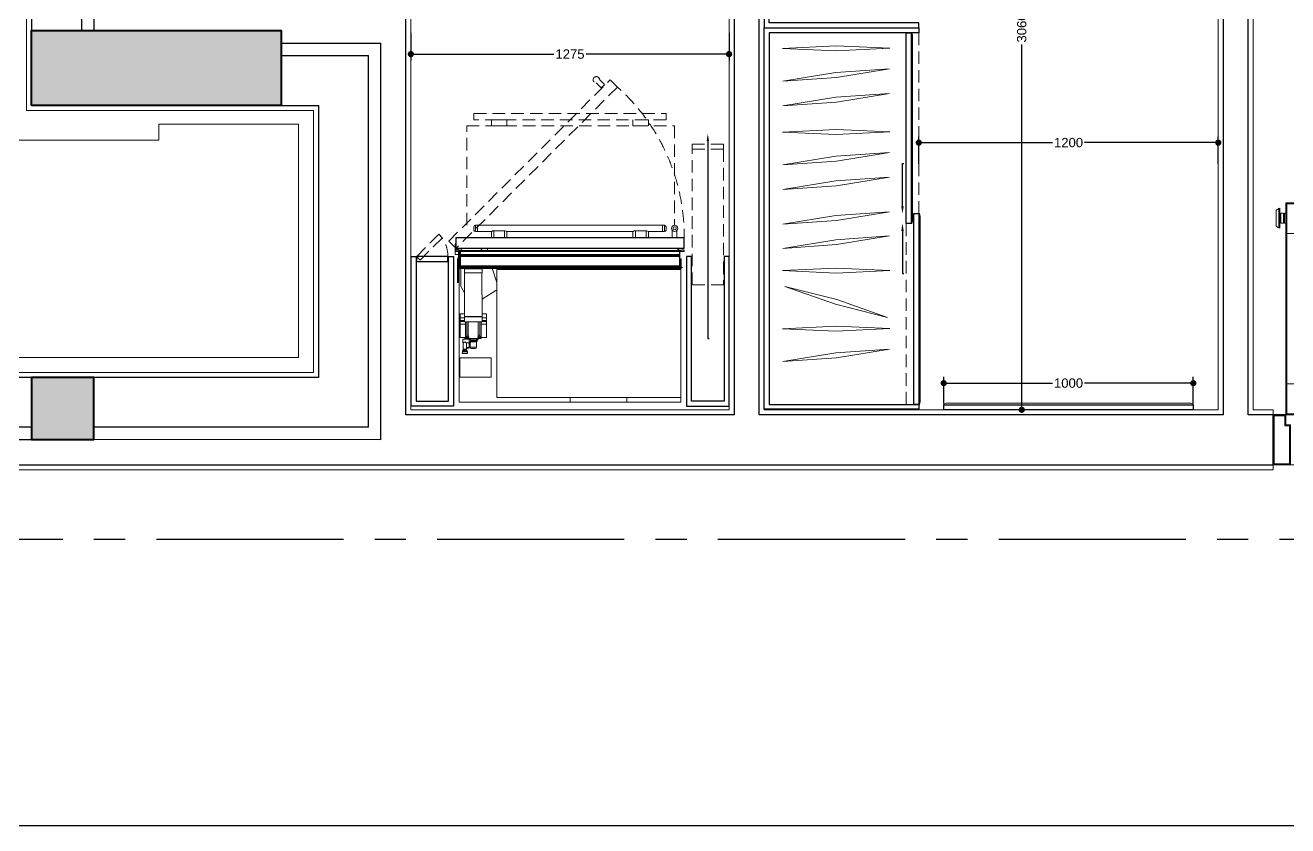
# Model space of a CAD drawing. Header units: inches. Extents: x -20583 to 399182, y -24453 to 525552.
# Drawn here: x 49514 to 54573, y 3 to 3211 of the extents above; entities that cross this region are included whole.
import ezdxf
from ezdxf import colors
from ezdxf.entities.mleader import LeaderData, LeaderLine
from ezdxf.math import Vec2, Vec3

# ---------------------------------------------------------------- set-up
doc = ezdxf.new("R2010")
doc.units = ezdxf.units.IN
doc.header["$LTSCALE"] = 1000
doc.header["$MEASUREMENT"] = 0
doc.header["$PDMODE"] = 35
for name, pattern in [('CENTER', [2, 1.25, -0.25, 0.25, -0.25]), ('HIDDEN', [0.375, 0.25, -0.125]), ('HIDDEN2', [0.1875, 0.125, -0.0625]), ('XREF-V2-GF_COLS$0$XREF-V-COLS-GF$0$CENTER2', [1.125, 0.75, -0.125, 0.125, -0.125])]:
    doc.linetypes.add(name, pattern=pattern)
for name, color, linetype in [('8', 8, 'Continuous'), ('A-WALL', 7, 'Continuous'), ('WOOD 01', 34, 'Continuous')]:
    doc.layers.add(name, color=color, linetype=linetype)
for name, color, linetype, lineweight in [('A-DOOR', 134, 'Continuous', 18), ('A-WALL-TILE', 8, 'Continuous', 9), ('Built-in', 253, 'HIDDEN', 0), ('CQ Furniture', 190, 'Continuous', 0), ('Glass-Mirror', 4, 'Continuous', 0), ('WOOD-HID', 8, 'HIDDEN', 18), ('XREF-V2-GF_COLS$0$A-COLS', 5, 'Continuous', 40), ('XREF-V2-GF_COLS$0$A-COLS-PATT', 252, 'Continuous', 20)]:
    doc.layers.add(name, color=color, linetype=linetype, lineweight=lineweight)
doc.styles.get("Standard").update_dxf_attribs({"font": 'arial.ttf'})
doc.dimstyles.new('chester 25', dxfattribs={"dimscale": 0.25, "dimtxt": 150, "dimasz": 100, "dimexe": 100, "dimexo": 20, "dimgap": 40, "dimtad": 0, "dimdec": 0, "dimzin": 0, "dimdsep": 46, "dimtxsty": 'Standard', "dimblk": 'DOT', "dimcen": 100, "dimclrd": 1, "dimclre": 1, "dimclrt": 3, "dimadec": 0, "dimazin": 0, "dimtfac": 1, "dimtdec": 0, "dimtofl": 0, "dimtmove": 0, "dimatfit": 3, "dimfxl": 1, "dimtolj": 1, "dimtzin": 0, "dimlwd": -1, "dimarcsym": 0})

# ---------------------------------------------------------------- blocks, each defined once
blk = doc.blocks.new('*U117')
for p, q in [((-873, 1027.5), (-873, 947.5)), ((-800, 1050), (-850, 1050)), ((-850, 1050), (-800, 1050)), ((-850, 200), (-850, 1050)), ((-804, 1046), (-846, 1046)), ((-846, 204), (-846, 1046)), ((-804, 1046), (-804, 204)), ((-800, 1050), (-800, 200)), ((-777, 1027.5), (-777, 947.5)), ((777, 1027.5), (777, 947.5)), ((800, 1050), (800, 200)), ((850, 1050), (800, 1050)), ((800, 1050), (850, 1050)), ((804, 1046), (804, 204)), ((804, 1046), (846, 1046)), ((846, 204), (846, 1046)), ((850, 200), (850, 1050)), ((873, 1027.5), (873, 947.5)), ((-869, 1007.5), (-859, 1007.5)), ((-869, 1007.5), (-869, 967.5)), ((-869, 967.5), (-859, 967.5)), ((-859, 1007.5), (-859, 967.5)), ((-855, 1007.5), (-850, 1007.5)), ((-855, 1007.5), (-855, 967.5)), ((-855, 967.5), (-850, 967.5)), ((-795, 1007.5), (-800, 1007.5)), ((-795, 967.5), (-800, 967.5)), ((-795, 1007.5), (-795, 967.5)), ((-781, 1007.5), (-791, 1007.5)), ((-791, 1007.5), (-791, 967.5)), ((-781, 967.5), (-791, 967.5)), ((-781, 1007.5), (-781, 967.5)), ((781, 1007.5), (781, 967.5)), ((781, 1007.5), (791, 1007.5)), ((781, 967.5), (791, 967.5)), ((791, 1007.5), (791, 967.5)), ((795, 1007.5), (795, 967.5)), ((795, 1007.5), (800, 1007.5)), ((795, 967.5), (800, 967.5)), ((855, 1007.5), (850, 1007.5)), ((855, 967.5), (850, 967.5)), ((855, 1007.5), (855, 967.5)), ((869, 1007.5), (859, 1007.5)), ((859, 1007.5), (859, 967.5)), ((869, 967.5), (859, 967.5)), ((869, 1007.5), (869, 967.5)), ((-804, 926), (-846, 926)), ((804, 926), (846, 926)), ((-800, 200), (-850, 200)), ((800, 200), (850, 200))]:
    blk.add_line(p, q)
at = {"color": 253, "linetype": 'HIDDEN2'}
for p, q in [((-830, 160), (830, 160)), ((830, 0), (-830, 0))]:
    blk.add_line(p, q, dxfattribs=at)
for points in [[(-888, 1019.5), (-888, 955.5)], [(-878, 1025.7), (-878, 949.3)], [(-772, 1025.7), (-772, 949.3)], [(-762, 1019.5), (-762, 955.5)], [(762, 1019.5), (762, 955.5)], [(772, 1025.7), (772, 949.3)], [(878, 1025.7), (878, 949.3)], [(888, 1019.5), (888, 955.5)]]:
    blk.add_lwpolyline(points)
for points in [[(-873, 1027.5), (-873, 947.5, -2.191511)], [(-777, 1027.5), (-777, 947.5, 2.191511)], [(777, 1027.5), (777, 947.5, -2.191511)], [(873, 1027.5), (873, 947.5, 2.191511)]]:
    blk.add_lwpolyline(points, format="xyb")
at = {"flags": 128}
for points in [[(-846, 926), (-804, 926), (-804, 1046), (-846, 1046)], [(846, 926), (804, 926), (804, 1046), (846, 1046)], [(-846, 204), (-804, 204), (-804, 324), (-846, 324)], [(846, 204), (804, 204), (804, 324), (846, 324)]]:
    blk.add_lwpolyline(points, close=True, dxfattribs=at)
for points in [[(-900, 200), (-850, 200), (-850, 160), (-830, 160), (-830, 0), (-900, 0)], [(-896, 196), (-854, 196), (-854, 156), (-834, 156), (-834, 4), (-896, 4)], [(900, 200), (850, 200), (850, 160), (830, 160), (830, 0), (900, 0)], [(896, 196), (854, 196), (854, 156), (834, 156), (834, 4), (896, 4)]]:
    blk.add_lwpolyline(points, close=True)
for centre, start, end in [((-861.3, 987.5), 106.2602, 129.7918), ((-788.7, 987.5), 50.2082, 73.7398), ((788.7, 987.5), 106.2602, 129.7918), ((861.3, 987.5), 50.2082, 73.7398), ((-861.3, 987.5), 230.2082, 253.7398), ((-788.7, 987.5), 286.2602, 309.7918), ((788.7, 987.5), 230.2082, 253.7398), ((861.3, 987.5), 286.2602, 309.7918)]:
    blk.add_arc(centre, 41.7, start, end)
at = {"linetype": 'CENTER', "ltscale": 0.4}
for centre, start, end in [((-852.8, 198.8), 0.0777, 86.4509), ((852.8, 198.8), 93.5491, 179.9223)]:
    blk.add_arc(centre, 852.8, start, end, dxfattribs=at)
blk = doc.blocks.new('_Dot')
at = {"color": 0, "linetype": 'ByBlock', "lineweight": -2}
blk.add_line((-0.5, 0), (-1, 0), dxfattribs=at)
at = {"color": 0, "linetype": 'ByBlock', "const_width": 0.5}
blk.add_lwpolyline([(-0.25, 0, 1), (0.25, 0, 1)], format="xyb", close=True, dxfattribs=at)
blk = doc.blocks.new('*D398')
at = {"layer": '8', "color": 1, "lineweight": -2, "transparency": 16777216}
for p, q in [((51059.4, 3180.4), (51059.4, 3069.9)), ((52334.4, 3180.4), (52334.4, 3069.9))]:
    blk.add_line(p, q, dxfattribs=at)
at = {"layer": '8', "color": 1, "transparency": 16777216}
for p, q in [((51084.4, 3094.9), (51632.5, 3094.9)), ((52309.4, 3094.9), (51761.3, 3094.9))]:
    blk.add_line(p, q, dxfattribs=at)
at = {"layer": 'Defpoints', "color": 0, "transparency": 16777216}
for p in [(51059.4, 3185.4, 0), (52334.4, 3185.4, 0), (52334.4, 3094.9)]:
    blk.add_point(p, dxfattribs=at)
at = {"layer": '8', "color": 1, "transparency": 16777216, "xscale": 25, "yscale": 25, "zscale": 25, "rotation": 180}
blk.add_blockref('_Dot', (51059.4, 3094.9), dxfattribs=at)
at = {"layer": '8', "color": 1, "transparency": 16777216, "xscale": 25, "yscale": 25, "zscale": 25}
blk.add_blockref('_Dot', (52334.4, 3094.9), dxfattribs=at)
at = {"layer": '8', "color": 3, "transparency": 16777216, "insert": (51696.9, 3094.9), "char_height": 37.5, "attachment_point": 5}
blk.add_mtext('\\A1;1275', dxfattribs=at)
blk = doc.blocks.new('*D399')
at = {"layer": '8', "color": 1, "lineweight": -2, "transparency": 16777216}
for p, q in [((53094.4, 2654.7), (53094.4, 2765.2)), ((54294.4, 2654.7), (54294.4, 2765.2))]:
    blk.add_line(p, q, dxfattribs=at)
at = {"layer": '8', "color": 1, "transparency": 16777216}
for p, q in [((53119.4, 2740.2), (53630.2, 2740.2)), ((54269.4, 2740.2), (53758.6, 2740.2))]:
    blk.add_line(p, q, dxfattribs=at)
at = {"layer": 'Defpoints', "color": 0, "transparency": 16777216}
for p in [(53094.4, 2740.2), (53094.4, 2649.7, 0), (54294.4, 2649.7, 0)]:
    blk.add_point(p, dxfattribs=at)
at = {"layer": '8', "color": 1, "transparency": 16777216, "xscale": 25, "yscale": 25, "zscale": 25, "rotation": 180}
blk.add_blockref('_Dot', (53094.4, 2740.2), dxfattribs=at)
at = {"layer": '8', "color": 1, "transparency": 16777216, "xscale": 25, "yscale": 25, "zscale": 25}
blk.add_blockref('_Dot', (54294.4, 2740.2), dxfattribs=at)
at = {"layer": '8', "color": 3, "transparency": 16777216, "insert": (53694.4, 2740.2), "char_height": 37.5, "attachment_point": 5}
blk.add_mtext('\\A1;1200', dxfattribs=at)
blk = doc.blocks.new('*D410')
at = {"layer": '8', "color": 1, "lineweight": -2, "transparency": 16777216}
for p, q in [((53672.5, 4729.9), (53482, 4729.9)), ((53672.5, 1669.5), (53482, 1669.5))]:
    blk.add_line(p, q, dxfattribs=at)
at = {"layer": '8', "color": 1, "transparency": 16777216}
for p, q in [((53507, 4704.9), (53507, 3265.6)), ((53507, 1694.5), (53507, 3133.8))]:
    blk.add_line(p, q, dxfattribs=at)
at = {"layer": 'Defpoints', "color": 0, "transparency": 16777216}
for p in [(53507, 4729.9), (53677.5, 4729.9, 0), (53677.5, 1669.5, 0)]:
    blk.add_point(p, dxfattribs=at)
at = {"layer": '8', "color": 1, "transparency": 16777216, "xscale": 25, "yscale": 25, "zscale": 25}
for p, rotation in [((53507, 4729.9), 90), ((53507, 1669.5), 270)]:
    blk.add_blockref('_Dot', p, dxfattribs=dict(at, rotation=rotation))
at = {"layer": '8', "color": 3, "transparency": 16777216, "insert": (53507, 3199.7), "char_height": 37.5, "attachment_point": 5, "rotation": 90}
blk.add_mtext('\\A1;3060', dxfattribs=at)
blk = doc.blocks.new('*D415')
at = {"layer": '8', "color": 1, "lineweight": -2, "transparency": 16777216}
for p, q in [((53194.4, 1694.5), (53194.4, 1801.3)), ((54194.4, 1694.5), (54194.4, 1801.3))]:
    blk.add_line(p, q, dxfattribs=at)
at = {"layer": '8', "color": 1, "transparency": 16777216}
for p, q in [((53219.4, 1776.3), (53630.2, 1776.3)), ((54169.4, 1776.3), (53758.6, 1776.3))]:
    blk.add_line(p, q, dxfattribs=at)
at = {"layer": 'Defpoints', "color": 0, "transparency": 16777216}
for p in [(53194.4, 1776.3), (53194.4, 1689.5, 0), (54194.4, 1689.5, 0)]:
    blk.add_point(p, dxfattribs=at)
at = {"layer": '8', "color": 1, "transparency": 16777216, "xscale": 25, "yscale": 25, "zscale": 25, "rotation": 180}
blk.add_blockref('_Dot', (53194.4, 1776.3), dxfattribs=at)
at = {"layer": '8', "color": 1, "transparency": 16777216, "xscale": 25, "yscale": 25, "zscale": 25}
blk.add_blockref('_Dot', (54194.4, 1776.3), dxfattribs=at)
at = {"layer": '8', "color": 3, "transparency": 16777216, "insert": (53694.4, 1776.3), "char_height": 37.5, "attachment_point": 5}
blk.add_mtext('\\A1;1000', dxfattribs=at)
blk = doc.blocks.new('subzero-BI-36UG-S - RH top')
at = {"color": 7, "linetype": 'Continuous', "lineweight": 0}
for p, q in [((32.37, 29.88), (-2.57, 29.88)), ((-2.57, 29.88), (-2.57, 29.12)), ((32.37, 29.88), (32.37, 8.84)), ((26.43, 29.12), (-2.57, 29.12)), ((-2.57, 29.12), (-2.57, 8.94)), ((5.92, 29.84), (5.92, 29.12)), ((14.89, 29.84), (5.92, 29.84)), ((14.89, 29.84), (14.89, 29.12)), ((26.43, 29.12), (26.43, 8.94)), ((27.35, 25.9), (27.35, 22.85)), ((27.35, 25.9), (32.27, 25.9)), ((32.27, 25.9), (32.27, 22.85)), ((27.35, 22.85), (32.27, 22.85)), ((31.07, 22.15), (31.09, 21.92)), ((31.9, 22.15), (31.07, 22.15)), ((31.87, 21.92), (31.09, 21.92)), ((31.09, 21.92), (31.13, 21.88)), ((31.84, 21.88), (31.87, 21.92)), ((31.87, 21.92), (31.9, 22.15)), ((29.42, 20.04), (29.42, 19.87)), ((29.65, 20.04), (29.42, 20.04)), ((29.45, 20.07), (29.65, 20.07)), ((29.55, 20.29), (29.55, 20.26)), ((30.56, 20.29), (29.55, 20.29)), ((29.55, 20.26), (30.56, 20.26)), ((29.55, 20.14), (29.55, 20.11)), ((30.56, 20.14), (29.55, 20.14)), ((29.55, 20.11), (30.56, 20.11)), ((29.56, 20.3), (30.55, 20.3)), ((29.56, 20.3), (29.84, 20.3)), ((30.55, 20.25), (29.56, 20.25)), ((29.84, 20.25), (29.56, 20.25)), ((29.56, 20.15), (30.55, 20.15)), ((30.55, 20.1), (29.56, 20.1)), ((29.65, 21.2), (29.65, 20.31)), ((30.65, 21.2), (29.65, 21.2)), ((29.65, 20.31), (30.5, 20.31)), ((29.65, 20.24), (29.65, 20.16)), ((30.5, 20.24), (29.65, 20.24)), ((29.65, 20.16), (30.5, 20.16)), ((29.65, 20.09), (29.65, 19.84)), ((30.5, 20.09), (29.65, 20.09)), ((29.86, 21.41), (30.44, 21.41)), ((30.55, 20.3), (30.56, 20.3)), ((30.56, 20.25), (30.55, 20.25)), ((30.55, 20.15), (30.56, 20.15)), ((30.56, 20.1), (30.55, 20.1)), ((30.56, 20.26), (30.56, 20.29)), ((30.57, 20.29), (30.56, 20.29)), ((30.56, 20.26), (30.57, 20.26)), ((30.56, 20.11), (30.56, 20.14)), ((30.57, 20.14), (30.56, 20.14)), ((30.56, 20.11), (30.57, 20.11)), ((30.57, 20.26), (30.57, 20.29)), ((30.57, 20.11), (30.57, 20.14)), ((30.65, 20.5), (30.65, 21.2)), ((30.65, 19.84), (30.65, 19.93)), ((30.78, 20.46), (30.69, 20.46)), ((30.69, 19.96), (30.78, 19.96)), ((31.22, 21.35), (30.78, 21.34)), ((30.78, 21.25), (30.78, 21.34)), ((30.78, 21.25), (30.78, 20.51)), ((30.78, 19.92), (30.78, 20.51)), ((30.78, 19.92), (30.78, 19.83)), ((31.13, 21.88), (31.13, 21.71)), ((31.84, 21.88), (31.13, 21.88)), ((31.84, 21.71), (31.13, 21.71)), ((31.15, 21.71), (31.15, 21.7)), ((31.2, 21.7), (31.15, 21.7)), ((31.2, 21.71), (31.2, 21.53)), ((31.2, 21.53), (31.77, 21.53)), ((31.75, 21.5), (31.22, 21.5)), ((31.22, 21.5), (31.22, 21.35)), ((31.22, 20.51), (31.22, 21.25)), ((31.53, 19.83), (31.53, 19.92)), ((31.69, 21.15), (31.7, 21.15)), ((31.7, 21.15), (31.74, 21.15)), ((31.73, 21.15), (31.73, 20.59)), ((31.73, 20.59), (31.74, 20.59)), ((31.74, 21.15), (31.74, 20.59)), ((31.74, 20.59), (31.76, 20.59)), ((31.83, 20.51), (31.74, 20.51)), ((31.75, 21.44), (31.75, 21.5)), ((31.75, 21.44), (31.76, 21.44)), ((31.75, 21.17), (31.75, 21.15)), ((31.75, 21.11), (31.75, 21.17)), ((31.75, 21.15), (31.75, 21.15)), ((31.75, 21.14), (31.75, 21.11)), ((31.75, 21.14), (31.75, 21.14)), ((31.75, 21.09), (31.75, 21.1)), ((31.75, 21.04), (31.76, 21.04)), ((31.75, 21.03), (31.75, 21.04)), ((31.75, 21.03), (31.75, 21.03)), ((31.75, 21), (31.76, 21)), ((31.75, 20.95), (31.75, 20.97)), ((31.75, 20.97), (31.75, 20.95)), ((31.75, 20.97), (31.75, 20.97)), ((31.75, 20.95), (31.75, 20.95)), ((31.75, 20.93), (31.75, 20.9)), ((31.75, 20.87), (31.75, 20.93)), ((31.75, 20.9), (31.75, 20.9)), ((31.75, 20.89), (31.75, 20.87)), ((31.75, 20.89), (31.75, 20.89)), ((31.75, 20.85), (31.75, 20.86)), ((31.75, 20.8), (31.76, 20.8)), ((31.75, 20.79), (31.75, 20.8)), ((31.75, 20.79), (31.75, 20.79)), ((31.75, 20.51), (31.75, 20.59)), ((31.76, 21.15), (31.76, 21.44)), ((31.76, 21.1), (31.76, 21.14)), ((31.76, 21.04), (31.76, 21.09)), ((31.76, 21), (31.76, 21.03)), ((31.76, 20.9), (31.76, 20.95)), ((31.76, 20.86), (31.76, 20.89)), ((31.76, 20.8), (31.76, 20.85)), ((31.76, 20.77), (31.76, 20.79)), ((31.76, 20.67), (31.76, 20.76)), ((31.76, 20.59), (31.76, 20.66)), ((31.77, 21.53), (31.77, 21.71)), ((31.82, 21.7), (31.77, 21.7)), ((31.82, 21.7), (31.82, 21.71)), ((31.83, 19.91), (31.83, 20.51)), ((31.84, 21.71), (31.84, 21.88)), ((28.06, 17.55), (28.06, 19.6)), ((28.9, 19.65), (28.11, 19.65)), ((28.9, 19.82), (28.9, 17.2)), ((29.14, 19.82), (28.9, 19.82)), ((29.03, 19.64), (29.03, 19.54)), ((29.45, 19.64), (29.03, 19.64)), ((29.03, 19.54), (29.45, 19.54)), ((29.14, 19.77), (29.14, 19.82)), ((29.32, 19.82), (29.14, 19.82)), ((29.14, 19.77), (29.14, 19.64)), ((29.36, 19.77), (29.14, 19.77)), ((29.14, 19.77), (29.14, 19.77)), ((29.14, 19.3), (29.14, 17.2)), ((29.36, 19.3), (29.14, 19.3)), ((29.32, 19.77), (29.32, 19.82)), ((29.32, 19.82), (29.42, 19.82)), ((29.36, 19.77), (29.36, 19.64)), ((29.36, 19.77), (29.43, 19.77)), ((29.36, 17.2), (29.36, 19.3)), ((29.42, 19.87), (29.65, 19.87)), ((29.42, 19.82), (29.42, 19.77)), ((29.43, 19.82), (29.42, 19.82)), ((29.43, 19.82), (29.43, 19.77)), ((30.88, 19.82), (29.43, 19.82)), ((29.45, 19.54), (29.45, 19.64)), ((29.65, 19.84), (30.65, 19.84)), ((31.53, 19.83), (30.78, 19.83)), ((30.86, 19.64), (30.86, 19.54)), ((31.27, 19.64), (30.86, 19.64)), ((30.86, 19.54), (31.27, 19.54)), ((30.88, 19.77), (30.88, 19.82)), ((30.89, 19.82), (30.88, 19.82)), ((30.88, 19.77), (30.94, 19.77)), ((30.89, 19.77), (30.89, 19.82)), ((30.89, 19.82), (30.98, 19.82)), ((30.94, 19.64), (30.94, 19.77)), ((31.16, 19.77), (30.94, 19.77)), ((30.94, 19.3), (30.94, 17.2)), ((31.16, 19.3), (30.94, 19.3)), ((30.98, 19.82), (30.98, 19.77)), ((31.17, 19.82), (30.98, 19.82)), ((31.16, 19.64), (31.16, 19.77)), ((31.16, 19.77), (31.17, 19.77)), ((31.16, 17.2), (31.16, 19.3)), ((31.17, 19.82), (31.17, 19.77)), ((31.4, 19.82), (31.17, 19.82)), ((31.27, 19.54), (31.27, 19.64)), ((31.4, 17.2), (31.4, 19.82)), ((32.19, 19.65), (31.4, 19.65)), ((31.53, 19.91), (31.83, 19.91)), ((32.24, 17.55), (32.24, 19.6)), ((28.06, 17.55), (28.06, 17.22)), ((28.06, 17.55), (28.9, 17.55)), ((28.06, 16.9), (28.06, 17.22)), ((28.06, 16.9), (28.06, 16.57)), ((28.06, 15.95), (28.06, 16.57)), ((28.76, 16.57), (28.06, 16.57)), ((28.15, 17.15), (28.76, 17.15)), ((28.76, 16.96), (28.15, 16.96)), ((28.29, 17.1), (28.29, 17.01)), ((28.76, 17.1), (28.29, 17.1)), ((28.29, 17.01), (28.76, 17.01)), ((28.76, 17.2), (28.76, 16.38)), ((31.55, 17.2), (28.76, 17.2)), ((31.55, 16.38), (28.76, 16.38)), ((28.76, 16.36), (28.79, 9.44)), ((28.76, 16.36), (30.15, 16.36)), ((28.83, 16.38), (28.83, 16.36)), ((30.15, 16.36), (31.55, 16.36)), ((31.4, 17.55), (32.24, 17.55)), ((31.48, 16.36), (31.48, 16.38)), ((31.52, 9.44), (31.55, 16.36)), ((31.55, 16.38), (31.55, 17.2)), ((31.55, 17.15), (32.15, 17.15)), ((32.02, 17.1), (31.55, 17.1)), ((31.55, 17.01), (32.02, 17.01)), ((32.15, 16.96), (31.55, 16.96)), ((32.24, 16.57), (31.55, 16.57)), ((32.02, 17.01), (32.02, 17.1)), ((32.24, 17.55), (32.24, 17.22)), ((32.24, 17.22), (32.24, 16.9)), ((32.24, 16.9), (32.24, 16.57)), ((32.24, 15.95), (32.24, 16.57)), ((28.76, 15.9), (28.11, 15.9)), ((31.55, 15.9), (32.19, 15.9)), ((28.77, 13.59), (26.58, 12.22)), ((32.04, 11.78), (31.54, 12.58)), ((26.43, 10.97), (27.13, 8.88)), ((32.11, 8.74), (32.11, 11.51)), ((32.47, 10.99), (32.63, 10.99)), ((32.47, 10.74), (32.47, 10.99)), ((32.63, 10.74), (32.47, 10.74)), ((32.47, 10.74), (32.47, 8.84)), ((32.63, 10.99), (32.63, 10.74)), ((32.63, 10.74), (32.63, 7.27)), ((-2.85, 8.63), (-2.85, 8.6)), ((-2.85, 8.63), (-2.66, 8.63)), ((-2.66, 8.6), (-2.85, 8.6)), ((-2.57, 8.84), (-2.66, 8.84)), ((-2.66, 8.84), (-2.66, 8.78)), ((-2.66, 8.56), (-2.66, 8.78)), ((-2.56, 8.78), (-2.66, 8.78)), ((-2.64, 8.55), (-2.65, 8.55)), ((-2.63, 7.88), (-2.63, 8.54)), ((26.43, 8.94), (-2.57, 8.94)), ((-2.57, 8.94), (-2.57, 8.84)), ((-2.56, 8.83), (-2.56, 8.78)), ((-2.56, 8.78), (-2.56, 7.34)), ((-2.45, 8.82), (-2.45, 6.09)), ((-2.35, 8.82), (-2.45, 8.82)), ((-2.35, 6.09), (-2.35, 8.82)), ((32.15, 8.74), (-2.35, 8.74)), ((32.15, 8.67), (-2.35, 8.67)), ((32.15, 8.65), (-2.35, 8.65)), ((-2.35, 8.62), (32.15, 8.62)), ((32.15, 8.62), (-2.35, 8.62)), ((32.15, 8.52), (-2.35, 8.52)), ((32.15, 8.52), (-2.35, 8.52)), ((32.15, 8.5), (-2.35, 8.5)), ((32.15, 8.47), (-2.35, 8.47)), ((-2.35, 8.4), (32.15, 8.4)), ((32.15, 8.34), (-2.35, 8.34)), ((28.75, 8.82), (29, 8.74)), ((28.75, 8.82), (30.15, 8.82)), ((31.52, 9.44), (28.79, 9.44)), ((30.15, 8.82), (31.55, 8.82)), ((31.31, 8.74), (31.55, 8.82)), ((32.15, 8.82), (32.25, 8.82)), ((32.15, 8.69), (32.15, 8.82)), ((32.15, 8.69), (32.25, 8.69)), ((32.15, 8.69), (32.15, 6.09)), ((32.25, 8.69), (32.25, 8.82)), ((32.25, 6.09), (32.25, 8.69)), ((32.37, 8.83), (32.37, 8.78)), ((32.47, 8.78), (32.37, 8.78)), ((32.37, 8.78), (32.37, 8.06)), ((32.44, 8.06), (32.37, 8.06)), ((32.37, 8.06), (32.37, 7.98)), ((32.44, 7.98), (32.37, 7.98)), ((32.37, 7.34), (32.37, 7.98)), ((32.47, 8.84), (32.38, 8.84)), ((32.44, 8.54), (32.44, 8.06)), ((32.44, 8.06), (32.44, 7.98)), ((32.44, 7.98), (32.44, 7.88)), ((32.46, 8.55), (32.45, 8.55)), ((32.47, 8.84), (32.47, 8.78)), ((32.47, 8.78), (32.47, 8.56)), ((32.47, 8.56), (32.47, 7.86)), ((32.63, 8.63), (32.65, 8.63)), ((32.65, 8.6), (32.63, 8.6)), ((32.65, 8.63), (32.65, 8.6)), ((-3.1, 5.92), (-3.1, 6.09)), ((-3.1, 6.09), (-2.35, 6.09)), ((-2.66, 7.3), (-2.66, 7.86)), ((-2.65, 7.87), (-2.64, 7.87)), ((-2.45, 7.24), (-2.6, 7.24)), ((-2.56, 7.34), (-2.45, 7.34)), ((32.15, 6.87), (-2.35, 6.87)), ((32.15, 6.81), (-2.35, 6.81)), ((32.15, 6.74), (-2.35, 6.74)), ((32.15, 6.71), (-2.35, 6.71)), ((-2.35, 6.69), (32.15, 6.69)), ((32.15, 6.69), (-2.35, 6.69)), ((32.15, 6.57), (-2.35, 6.57)), ((32.15, 6.55), (-2.35, 6.55)), ((-2.35, 6.55), (-2.35, 6.09)), ((-2.35, 5.94), (-2.35, 6.09)), ((-2.35, 6.09), (-2.35, 5.96)), ((32.15, 6.09), (-2.35, 6.09)), ((32.15, 6.09), (32.15, 6.55)), ((32.15, 6.09), (32.15, 5.94)), ((32.15, 6.09), (32.9, 6.09)), ((32.15, 6.09), (32.15, 5.96)), ((32.25, 7.34), (32.37, 7.34)), ((32.41, 7.24), (32.25, 7.24)), ((32.32, 6.11), (32.25, 6.14)), ((32.27, 6.09), (32.25, 6.1)), ((32.32, 7.03), (32.48, 7.03)), ((32.32, 7.03), (32.32, 6.24)), ((32.32, 6.24), (32.48, 6.24)), ((32.32, 6.09), (32.32, 6.24)), ((32.46, 7.25), (32.37, 7.17)), ((32.37, 7.16), (32.37, 7.24)), ((32.37, 7.17), (32.49, 7.05)), ((32.45, 7.87), (32.46, 7.87)), ((32.46, 7.25), (32.57, 7.14)), ((32.47, 7.86), (32.47, 7.3)), ((32.47, 7.3), (32.47, 7.27)), ((32.47, 7.27), (32.63, 7.27)), ((32.48, 7.03), (32.48, 6.24)), ((33, 6.56), (32.48, 6.56)), ((32.48, 6.24), (32.48, 6.09)), ((32.57, 7.14), (32.49, 7.05)), ((32.9, 6.09), (32.9, 5.92)), ((33.02, 5.73), (33.02, 6.54)), ((-3.1, 5.58), (-3.1, 5.54)), ((-3.09, 5.58), (-3.1, 5.58)), ((-3.1, 5.55), (-3.1, 5.55)), ((-3.1, 3.95), (-3.1, 5.54)), ((-3.07, 5.59), (-3.07, 3.9)), ((-3.07, 3.9), (-3.07, 5.59)), ((-3.04, 5.54), (-3.04, 3.95)), ((32.84, 5.54), (-3.04, 5.54)), ((32.84, 5.6), (-3.03, 5.6)), ((-3.01, 5.67), (-2.31, 5.67)), ((-3.01, 5.64), (-3.01, 5.67)), ((-3.01, 5.6), (-3.01, 5.64)), ((-3.01, 5.64), (-2.31, 5.64)), ((-3.01, 5.6), (-2.31, 5.6)), ((-2.38, 5.91), (-2.66, 5.91)), ((32.15, 5.96), (-2.35, 5.96)), ((32.15, 5.94), (-2.35, 5.94)), ((-2.31, 5.67), (-2.31, 5.64)), ((-2.31, 5.64), (-2.31, 5.6)), ((-2.16, 5.94), (-2.16, 5.82)), ((-2.16, 5.94), (-2.16, 5.79)), ((-2.16, 5.79), (-2.12, 5.79)), ((-2.12, 5.94), (-2.12, 5.82)), ((-2.12, 5.94), (-2.12, 5.79)), ((-2.12, 5.94), (-2.12, 5.79)), ((27.9, 5.94), (27.9, 5.6)), ((31.95, 5.88), (31.95, 5.94)), ((31.97, 5.8), (31.97, 5.94)), ((32.15, 5.64), (32.81, 5.64)), ((32.47, 5.91), (32.18, 5.91)), ((32.6, 5.63), (32.2, 5.63)), ((32.4, 5.91), (32.97, 5.58)), ((32.73, 5.6), (32.81, 5.6)), ((32.81, 5.6), (32.81, 5.64)), ((32.84, 3.95), (32.84, 5.54)), ((32.87, 5.59), (32.87, 3.9)), ((32.87, 3.9), (32.87, 5.59)), ((32.9, 5.62), (32.9, 5.92)), ((32.97, 5.73), (32.9, 5.77)), ((32.96, 5.69), (32.9, 5.72)), ((32.9, 5.33), (32.9, 5.55)), ((32.9, 5.55), (32.9, 5.55)), ((32.9, 5.54), (32.9, 3.95)), ((32.9, 4.59), (32.9, 5.33)), ((32.9, 4.05), (32.9, 4.59)), ((32.9, 4.05), (32.9, 4.05)), ((32.9, 4.05), (32.9, 4.02)), ((32.9, 4.02), (32.9, 4.02)), ((33.02, 5.69), (32.96, 5.69)), ((33.02, 5.73), (32.97, 5.73)), ((33.02, 5.73), (33.02, 5.69)), ((33.02, 5.51), (33.02, 5.69)), ((33.02, 5.07), (33.02, 5.5)), ((32.84, 3.95), (-3.04, 3.95)), ((32.84, 3.89), (-3.03, 3.89)), ((-1.97, 2.77), (-1.97, 3.89)), ((-1.96, 2.77), (-1.97, 2.77)), ((-1.22, 2.77), (-1.24, 2.77)), ((-1.22, 2.77), (-1.22, 3.89)), ((-0.25, 2.45), (-0.25, 2.7)), ((-0.25, 2.2), (-0.25, 2.45)), ((0, 2.45), (0, 2.95)), ((0.32, 2.95), (0, 2.95)), ((0, 1.95), (0, 2.45)), ((0.32, 1.95), (0.32, 2.95)), ((0.32, 2.45), (0.32, 2.95)), ((2.53, 2.95), (0.32, 2.95)), ((0.32, 2.89), (0.32, 2.89)), ((0.32, 1.95), (0.32, 2.45)), ((0.32, 2.02), (0.32, 2.02)), ((2.53, 3.89), (2.53, 2.95)), ((2.9, 2.8), (2.8, 2.8)), ((2.9, 2.8), (2.9, 3.89)), ((2.9, 2.8), (4.59, 2.8)), ((4.59, 2.8), (4.59, 3.89)), ((4.7, 2.8), (4.59, 2.8)), ((24.84, 2.95), (4.96, 2.95)), ((4.97, 2.95), (4.97, 3.89)), ((24.84, 3.89), (24.84, 2.95)), ((25.21, 2.8), (25.11, 2.8)), ((25.21, 2.8), (25.21, 3.89)), ((25.21, 2.8), (26.9, 2.8)), ((26.9, 2.8), (26.9, 3.89)), ((27.01, 2.8), (26.9, 2.8)), ((27.28, 2.95), (27.28, 3.89)), ((29.48, 2.95), (27.28, 2.95)), ((29.48, 1.95), (29.48, 2.95)), ((29.49, 2.89), (29.48, 2.89)), ((29.48, 2.02), (29.49, 2.02)), ((29.81, 2.95), (29.49, 2.95)), ((29.49, 2.95), (29.49, 2.45)), ((29.49, 2.45), (29.49, 1.95)), ((29.81, 2.95), (29.81, 2.45)), ((29.81, 2.45), (29.81, 1.95)), ((30.06, 2.7), (30.06, 2.45)), ((30.06, 2.45), (30.06, 2.2)), ((0, 1.95), (0.32, 1.95)), ((0.32, 1.95), (29.48, 1.95)), ((29.49, 1.95), (29.81, 1.95))]:
    blk.add_line(p, q, dxfattribs=at)
for points in [[(30.65, 19.93), (30.65, 19.93), (30.64, 19.96), (30.62, 20.02), (30.59, 20.1), (30.58, 20.2), (30.58, 20.28), (30.6, 20.36), (30.62, 20.43), (30.64, 20.48), (30.65, 20.5), (30.65, 20.5), (30.65, 20.5), (30.65, 20.5)], [(30.69, 20.46), (30.69, 20.46), (30.68, 20.45), (30.65, 20.4), (30.65, 20.4), (30.63, 20.34), (30.61, 20.27), (30.61, 20.2), (30.62, 20.12), (30.62, 20.11), (30.65, 20.04), (30.67, 19.99), (30.69, 19.97), (30.69, 19.97)], [(30.69, 20.46), (30.69, 20.46), (30.68, 20.47), (30.68, 20.47)], [(30.78, 21.25), (30.88, 21.25), (31.22, 21.25)], [(31.22, 21.25), (31.23, 21.26), (31.23, 21.28), (31.23, 21.3), (31.23, 21.32), (31.22, 21.33), (31.22, 21.34), (31.22, 21.35), (31.22, 21.35)], [(31.22, 20.51), (31.23, 20.51), (31.26, 20.48), (31.31, 20.44), (31.38, 20.39), (31.43, 20.37), (31.48, 20.36), (31.52, 20.37), (31.58, 20.39), (31.66, 20.45), (31.72, 20.49), (31.74, 20.51), (31.74, 20.51)], [(31.75, 21.17), (31.75, 21.17), (31.75, 21.17)], [(31.75, 21.15), (31.76, 21.15), (31.76, 21.15)], [(31.76, 21.14), (31.76, 21.14), (31.75, 21.14)], [(31.75, 21.11), (31.75, 21.11), (31.75, 21.11)], [(31.75, 21.04), (31.75, 21.03), (31.75, 21.03)], [(31.75, 21.04), (31.75, 21.04), (31.76, 21.04), (31.76, 21.04)], [(31.76, 20.95), (31.76, 20.95), (31.75, 20.95)], [(31.75, 20.93), (31.75, 20.93), (31.75, 20.93)], [(31.75, 20.9), (31.76, 20.9), (31.76, 20.9)], [(31.76, 20.89), (31.76, 20.89), (31.75, 20.89)], [(31.75, 20.87), (31.75, 20.87), (31.75, 20.87)], [(31.75, 20.8), (31.75, 20.79), (31.75, 20.79)], [(31.75, 20.8), (31.75, 20.8), (31.76, 20.8), (31.76, 20.8)], [(31.75, 20.71), (31.75, 20.7), (31.75, 20.68), (31.76, 20.67), (31.76, 20.67), (31.76, 20.67)], [(28.06, 17.22), (28.07, 17.18), (28.1, 17.16), (28.11, 17.16), (28.15, 17.15)], [(28.15, 16.96), (28.11, 16.96), (28.08, 16.94), (28.06, 16.91), (28.06, 16.9)], [(32.15, 17.15), (32.19, 17.16), (32.23, 17.18), (32.24, 17.21), (32.24, 17.22)], [(32.24, 16.9), (32.24, 16.91), (32.22, 16.94), (32.19, 16.96), (32.15, 16.96)], [(32.97, 5.73), (32.97, 5.73), (32.97, 5.73), (32.97, 5.72), (32.97, 5.72), (32.97, 5.71), (32.96, 5.7), (32.96, 5.7), (32.96, 5.69)], [(4.7, 2.8), (4.78, 2.83), (4.87, 2.88), (4.91, 2.91), (4.95, 2.93), (4.97, 2.95), (4.96, 2.95)], [(27.01, 2.8), (27.1, 2.83), (27.18, 2.88), (27.23, 2.91), (27.26, 2.93), (27.28, 2.95), (27.28, 2.95)]]:
    blk.add_lwpolyline(points, dxfattribs=at)
for radius in [0.5, 0.25]:
    blk.add_circle((-1.6, 2.43), radius, dxfattribs=at)
for centre, radius, start, end in [((29.45, 20.04), 0.03, 90, 180), ((29.56, 20.29), 0.01, 90, 180), ((29.56, 20.26), 0.01, 180, 270), ((29.56, 20.14), 0.01, 90, 180), ((29.56, 20.11), 0.01, 180, 270), ((29.64, 20.31), 0.01, 270, 0), ((29.64, 20.24), 0.01, 0, 90), ((29.64, 20.16), 0.01, 270, 0), ((29.64, 20.09), 0.01, 0, 90), ((29.86, 21.2), 0.21, 90, 180), ((30.44, 21.2), 0.21, 0, 90), ((30.51, 20.3), 0.00891, 171.7146, 258.0697), ((30.5, 20.29), 0.0194, 28.5066, 83.5948), ((30.51, 20.24), 0.00891, 101.9226, 188.2868), ((30.5, 20.26), 0.0194, 276.4101, 331.4824), ((30.51, 20.15), 0.00891, 171.7146, 258.0697), ((30.5, 20.14), 0.0194, 28.5213, 83.58), ((30.51, 20.09), 0.00891, 101.9303, 188.2854), ((30.5, 20.11), 0.0194, 276.4115, 331.4871), ((30.55, 20.29), 0.00888, 351.2137, 76.8894), ((30.55, 20.26), 0.00888, 283.118, 8.7789), ((30.55, 20.14), 0.00888, 351.2211, 76.882), ((30.55, 20.11), 0.00888, 283.1106, 8.7863), ((30.56, 20.29), 0.01, 0, 90), ((30.56, 20.26), 0.01, 270, 0), ((30.56, 20.14), 0.01, 0, 90), ((30.56, 20.11), 0.01, 270, 0), ((30.68, 20.5), 0.0265, 170.0223, 203.0386), ((30.69, 19.93), 0.0331, 89.3989, 177.8109), ((30.69, 20.5), 0.0328, 196.5231, 249.003), ((31.2, 21.5), 0.025, 0, 87.7076), ((31.77, 21.5), 0.025, 92.2924, 180), ((31.77, 21.09), 0.0133, 136.5566, 178.0041), ((31.74, 23.48), 2.39, 270.2064, 270.3122), ((31.77, 24.17), 3.08, 269.715, 269.7969), ((31.77, 24.73), 3.7, 269.7218, 269.7901), ((31.76, 21.03), 0.00279, 197.8641, 256.1967), ((31.79, 20.99), 0.0416, 156.6111, 184.368), ((31.84, 20.98), 0.0874, 166.9946, 184.6198), ((32.55, 20.97), 0.801, 178.4772, 180.1691), ((31.75, 22.59), 1.64, 270.1954, 270.2918), ((31.77, 20.85), 0.0133, 136.5512, 178.004), ((31.74, 23.24), 2.39, 270.2064, 270.3122), ((31.77, 23.93), 3.08, 269.715, 269.7969), ((31.74, 18.4), 2.39, 89.6878, 89.7936), ((31.76, 20.79), 0.00278, 197.8612, 256.2358), ((31.87, 20.73), 0.123, 161.9453, 187.9033), ((32.22, 20.7), 0.464, 173.2115, 178.907), ((32.17, 20.72), 0.415, 181.4685, 188.9197), ((31.64, 20.99), 0.119, 357.2365, 7.1513), ((31.62, 20.98), 0.139, 355.974, 7.3774), ((28.11, 19.6), 0.05, 90, 180), ((28.84, 19.3), 0.3, 0, 50.7882), ((29.69, 19.31), 0.329, 136.9139, 181.3376), ((29.37, 19.87), 0.05, 270, 0), ((29.64, 19.84), 0.015, 270, 0), ((30.67, 19.84), 0.015, 180, 270), ((30.62, 19.31), 0.322, 358.1397, 43.6088), ((31.46, 19.3), 0.3, 129.2118, 180), ((32.19, 19.6), 0.05, 0, 90), ((28.11, 15.95), 0.05, 180, 270), ((28, 16.53), 0.637, 63.2361, 76.1429), ((28, 17.58), 0.637, 283.8571, 296.7639), ((32.3, 16.54), 0.631, 103.802, 116.8189), ((32.3, 17.58), 0.631, 243.1811, 256.198), ((32.19, 15.95), 0.05, 270, 0), ((26.84, 11.8), 0.5, 122.0184, 145.8938), ((31.61, 11.51), 0.5, 0, 32.1309), ((-2.65, 8.56), 0.01, 180, 270), ((-2.64, 8.54), 0.01, 0, 90), ((-2.57, 8.83), 0.005, 0, 89.9973), ((26.65, 8.72), 0.5, 2.5388, 18.452), ((23.17, 9.42), 5.61, 353.8581, 0.25), ((37.13, 9.42), 5.61, 179.75, 186.1419), ((32.38, 8.83), 0.005, 89.9922, 180), ((32.45, 8.54), 0.01, 90, 180), ((32.46, 8.56), 0.01, 270, 0), ((-2.65, 7.86), 0.01, 90, 180), ((-2.6, 7.3), 0.06, 180, 270), ((-2.64, 7.88), 0.01, 270, 0), ((32.51, 7.03), 0.192, 135, 180), ((32.41, 7.3), 0.06, 270, 0), ((32.45, 7.88), 0.01, 180, 270), ((32.46, 7.86), 0.01, 0, 90), ((32.44, 7.27), 0.028, 315, 0), ((32.51, 7.03), 0.028, 135, 179.9854), ((32.44, 7.27), 0.192, 315, 0), ((33, 6.54), 0.02, 0, 90), ((-3.04, 5.92), 0.06, 180, 285.8639), ((-3.01, 5.58), 0.09, 90, 180), ((-3.01, 5.55), 0.09, 90, 180), ((-3.03, 5.54), 0.062, 121.073, 180), ((-3.03, 5.54), 0.062, 90, 121.073), ((-3.03, 5.54), 0.062, 90, 121.073), ((-3.1, 5.54), 0.062, 0, 58.927), ((-2.66, 4.59), 1.32, 90, 105.8639), ((-3.01, 5.55), 0.054, 90, 101.6941), ((-2.38, 5.94), 0.03, 270, 0), ((-2.31, 5.82), 0.152, 270, 0), ((-2.31, 5.79), 0.188, 270, 0), ((-2.31, 5.79), 0.152, 270, 0), ((-2.31, 5.79), 0.19, 275.5139, 0), ((-2.31, 5.82), 0.19, 352.7957, 0), ((32.2, 7.93), 4, 209.8973, 215.6512), ((32.2, 5.88), 0.25, 180, 270), ((32.18, 5.94), 0.03, 180, 270), ((32.47, 4.59), 1.32, 74.1361, 90), ((32.6, 5.33), 0.3, 63.6712, 90), ((32.81, 5.55), 0.09, 0, 90), ((32.81, 5.55), 0.054, 78.3059, 90), ((32.84, 5.92), 0.06, 254.1361, 0), ((32.84, 5.54), 0.062, 58.927, 90), ((32.84, 5.54), 0.062, 58.927, 90), ((32.91, 5.54), 0.062, 121.073, 180), ((32.84, 5.54), 0.062, 0, 58.927), ((32.6, 5.33), 0.3, 0, 3.3084), ((32.58, 5.07), 0.438, 317.0763, 0), ((32.47, 4.59), 0.438, 357.262, 0), ((32.92, 5.5), 0.1, 0, 60), ((-3.03, 3.95), 0.062, 180, 238.927), ((-3.1, 3.95), 0.062, 301.073, 0), ((-3.03, 3.95), 0.062, 238.927, 270), ((-3.03, 3.95), 0.062, 238.927, 270), ((0, 2.7), 0.25, 90, 180), ((0, 2.2), 0.25, 180, 270), ((3.15, 3.73), 0.996, 231.6864, 249.471), ((25.46, 3.73), 0.996, 231.6865, 249.4709), ((29.81, 2.7), 0.25, 0, 90), ((29.81, 2.2), 0.25, 270, 0), ((32.91, 3.95), 0.062, 180, 238.927), ((32.84, 3.95), 0.062, 270, 301.073), ((32.84, 3.95), 0.062, 270, 301.073), ((32.84, 3.95), 0.062, 301.073, 0)]:
    blk.add_arc(centre, radius, start, end, dxfattribs=at)
for centre, major_axis, ratio, start_param, end_param in [((28.92, 20.21), (17.19, 0), 0.017455, 1.436424, 1.46225), ((23.34, 20.21), (68.75, 0), 0.004363, 4.820935, 4.831805), ((31.48, 21.44), (0, 0.455), 0.57735, 4.032674, 4.712389), ((31.48, 21.44), (0, 0.472), 0.57735, 4.061989, 4.712389), ((31.48, 21.13), (0, 21.65), 0.012586, 4.704178, 4.705036)]:
    blk.add_ellipse(centre, major_axis=major_axis, ratio=ratio, start_param=start_param, end_param=end_param, dxfattribs=at)
blk = doc.blocks.new('fridge+freezer drawer')
at = {"layer": 'Built-in', "linetype": 'HIDDEN2', "lineweight": 0, "ltscale": 0.4}
for points in [[(4419.6, 2345.4), (5066.2, 2992), (5095.3, 2962.8), (4448.7, 2316.3)], [(4520.2, 2857.4), (5290.1, 2857.4), (5290.1, 2832), (4520.2, 2832)], [(4652.8, 2832), (4590.8, 2832), (4590.8, 2808.1), (4652.8, 2808.1)], [(5219.5, 2832), (5157.6, 2832), (5157.6, 2808.1), (5219.5, 2808.1)]]:
    blk.add_lwpolyline(points, close=True, dxfattribs=at)
blk.add_lwpolyline([(5043.7, 2972.4), (5030.5, 2959.2), (5010.4, 2979.3, -2.303389), (5023.6, 2992.5, -0.661259), (5023.9, 2992.8), (5043.9, 2972.7)], format="xyb", dxfattribs=at)
blk.add_lwpolyline([(4491.6, 2408.8), (4491.6, 2808.1), (5324.3, 2808.1), (5324.3, 2408.8)], dxfattribs=at)
blk.add_arc((4565.7, 2367.3), 796.9, 358.4269, 48.3546, dxfattribs=at)
at = {"lineweight": 0, "xscale": 25.4, "yscale": 25.4, "zscale": 25.4, "rotation": 180}
blk.add_blockref('subzero-BI-36UG-S - RH top', (5283.7, 2458.4), dxfattribs=at)

msp = doc.modelspace()

# ---------------------------------------------------------------- hatches: boundary and pattern name
at = {"layer": 'XREF-V2-GF_COLS$0$A-COLS-PATT'}
for points in [[(49539.4, 2889.5), (49539.4, 3189.5), (50539.4, 3189.5), (50539.4, 2889.5)], [(49789.4, 1799.5), (49539.4, 1799.5), (49539.4, 1549.9), (49789.4, 1549.9)]]:
    msp.add_hatch(color=256, dxfattribs=at).paths.add_polyline_path(points)

# ---------------------------------------------------------------- linework, layer by layer
at = {"layer": '8', "color": 1}
msp.add_lwpolyline([(46772.5, 14341.6), (65403.2, 14341.6), (65403.2, 2.5), (46772.5, 2.5)], close=True, dxfattribs=at)
at = {"layer": '8', "color": 1, "elevation": 0}
for points in [[(57289.4, 1649.5), (54414.4, 1649.6), (54414.4, 6349.5), (49889.3, 6349.5), (49889.3, 12344.5), (59789.3, 12344.5), (59789.3, 6349.5), (56414.3, 6349.5), (56414.3, 3040.9), (57289.4, 3040.9), (57289.4, 1649.5)], [(51230, 2283.7), (51230, 1683.7), (51060, 1683.7), (51060, 2283.7), (51080, 2283.7), (51080, 1703.7), (51210, 1703.7), (51210, 2283.7), (51230, 2283.7)], [(52164.4, 2283.7), (52164.4, 1683.7), (52334.4, 1683.7), (52334.4, 2283.7), (52314.4, 2283.7), (52314.4, 1703.7), (52184.4, 1703.7), (52184.4, 2283.7), (52164.4, 2283.7)]]:
    msp.add_lwpolyline(points, dxfattribs=at)
msp.add_lwpolyline([(51208, 2283.7), (51082, 2283.7), (51082, 2263.7), (51208, 2263.7)], close=True, dxfattribs=at)
at = {"layer": 'A-WALL', "color": 1}
for p, q in [((49739.3, 5749.5, 0), (49739.4, 3189.5, 0)), ((49789.3, 5749.5, 0), (49789.4, 3189.5, 0)), ((50539.4, 3139.5, 0), (50939.4, 3139.5, 0)), ((50939.4, 1549.5, 0), (50939.4, 3139.5, 0)), ((50539.4, 3089.5, 0), (50889.4, 3089.5, 0)), ((50889.4, 1599.5, 0), (50889.4, 3089.5, 0)), ((49539.4, 1599.5, 0), (49135, 1599.5, 0)), ((50889.4, 1599.5, 0), (49789.4, 1599.5, 0)), ((49539.4, 1549.5, 0), (49155.7, 1549.5, 0)), ((50939.4, 1549.5, 0), (49789.4, 1549.9, 0))]:
    msp.add_line(p, q, dxfattribs=at)
at = {"layer": 'A-WALL'}
for p, q in [((51039.4, 1649.5, 0), (51039.4, 3239.5, 0)), ((52334.4, 1649.5, 0), (51039.4, 1649.5, 0)), ((54314.4, 1649.5, 0), (52474.4, 1649.5, 0))]:
    msp.add_line(p, q, dxfattribs=at)
at = {"layer": 'A-WALL', "elevation": 0}
for points in [[(54414.4, 5049.5), (54314.4, 5049.5), (54314.4, 4849.9), (52354.4, 4849.9), (52354.4, 1649.5), (51039.4, 1649.5), (51039.4, 3239.5), (49889.4, 3239.5), (49889.3, 6149.5), (54314.3, 6149.5), (54314.4, 5949.5), (54414.4, 5949.5), (54414.3, 6149.5), (54414.3, 6149.5), (54414.3, 6349.5), (50889.3, 6349.5), (49889.3, 6349.5), (49889.3, 6692), (49539.3, 6692), (49539.3, 5749.5), (49539.4, 2889.5), (50689.4, 2889.5), (50689.4, 1799.5), (49052.2, 1799.5)], [(48898.9, 1151.2), (49197.1, 1449.5), (54514.4, 1449.5), (54514.4, 1649.5), (54414.4, 1649.5), (54414.4, 3649.9), (54314.4, 3649.9), (54314.4, 1649.5), (52454.4, 1649.5), (52454.4, 4749.9), (54314.3, 4749.9), (54314.3, 4549.9), (54414.3, 4549.9), (54414.3, 4549.9), (54414.4, 5049.5), (54414.4, 5049.5)]]:
    msp.add_lwpolyline(points, dxfattribs=at)
at = {"layer": 'A-WALL-TILE', "elevation": 0}
msp.add_lwpolyline([(48290.8, 1151.2), (49019, 1879.5), (50609.4, 1879.5), (50609.4, 2814.5), (50049.4, 2814.5), (50049.4, 2749.5), (49399.4, 2749.5), (49399.4, 3399.5), (49459.4, 3399.5), (49459.3, 6742), (49889.3, 6742), (49889.3, 6692)], dxfattribs=at)
at = {"layer": 'A-WALL-TILE', "lineweight": 0, "elevation": 0}
for points in [[(49519.3, 5749.5), (49519.4, 2869.5), (50669.4, 2869.5), (50669.4, 1819.5), (49043.9, 1819.5)], [(52334.4, 4869.9), (52334.4, 1669.5), (51059.4, 1669.5), (51059.4, 3259.5)], [(54294.4, 3649.9), (54294.4, 1669.5), (52474.4, 1669.5), (52474.4, 4729.9)], [(49205.4, 1429.5), (54514.4, 1429.5), (54514.4, 1669.5), (54434.4, 1669.5), (54434.4, 3649.9)]]:
    msp.add_lwpolyline(points, dxfattribs=at)
at = {"layer": 'CQ Furniture', "lineweight": 0, "elevation": 0}
for points in [[(52548.6, 3117), (52763.4, 3127.6), (52978.4, 3118.3), (52763.6, 3107.6), (52548.6, 3117)], [(52549.8, 2986.8), (52762, 3021.5), (52976.7, 3036.4), (52764.5, 3001.7), (52549.8, 2986.8)], [(52549.8, 2887.8), (52762, 2922.5), (52976.7, 2937.3), (52764.5, 2902.6), (52549.8, 2887.8)], [(52548.6, 2781.5), (52763.4, 2792.2), (52978.4, 2782.9), (52763.6, 2772.2), (52548.6, 2781.5)], [(52549.8, 2651.4), (52762, 2686.1), (52976.7, 2701), (52764.5, 2666.2), (52549.8, 2651.4)], [(52549.8, 2552.4), (52762, 2587.1), (52976.7, 2601.9), (52764.5, 2567.2), (52549.8, 2552.4)], [(52549.8, 2413.7), (52762, 2448.4), (52976.7, 2463.3), (52764.5, 2428.6), (52549.8, 2413.7)], [(52549.8, 2316.5), (52762, 2351.2), (52976.7, 2366.1), (52764.5, 2331.4), (52549.8, 2316.5)], [(52548.6, 2227.6), (52763.4, 2237.5), (52978.4, 2227.5), (52763.6, 2217.5), (52548.6, 2227.6)], [(52558.1, 2163.7), (52766.7, 2111.4), (52969.7, 2040), (52761.1, 2092.2), (52558.1, 2163.7)], [(52548.6, 1993.5), (52763.4, 2004.1), (52978.4, 1994.8), (52763.6, 1984.1), (52548.6, 1993.5)], [(52549.8, 1863.3), (52762, 1898), (52976.7, 1912.9), (52764.5, 1878.2), (52549.8, 1863.3)]]:
    msp.add_lwpolyline(points, dxfattribs=at)
at = {"layer": 'Defpoints', "linetype": 'XREF-V2-GF_COLS$0$XREF-V-COLS-GF$0$CENTER2'}
msp.add_line((47789.6, 1151.2), (65183.1, 1151.2), dxfattribs=at)
at = {"layer": 'Glass-Mirror', "lineweight": 0, "elevation": 0}
for points in [[(53069.9, 2426), (53069.9, 3170.7), (53066.9, 3180.7), (53063.9, 3180.7), (53063.9, 2416), (53066.9, 2416)], [(53100.4, 1701.4), (53100.4, 2446), (53097.4, 2456), (53094.4, 2456), (53094.4, 1691.4), (53097.4, 1691.4)], [(53204.4, 1695.5), (54184.4, 1695.5), (54194.4, 1692.5), (54194.4, 1689.5), (53194.4, 1689.5), (53194.4, 1692.5)]]:
    msp.add_lwpolyline(points, close=True, dxfattribs=at)
at = {"layer": 'WOOD 01', "elevation": 0}
for points in [[(52494.4, 4709.9), (53094.4, 4709.9), (53094.4, 4729.9), (52474.4, 4729.9), (52474.4, 3200.7), (53094.4, 3200.7), (53094.4, 3220.7), (52494.4, 3220.7), (52494.4, 4709.9)], [(52494.4, 1691.4), (53094.4, 1691.4), (53094.4, 1671.4), (52474.4, 1671.4), (52474.4, 3200.7), (53094.4, 3200.7), (53094.4, 3180.7), (52494.4, 3180.7), (52494.4, 1691.4)]]:
    msp.add_lwpolyline(points, dxfattribs=at)
for points in [[(53063.9, 2416), (53043.9, 2416), (53043.9, 3180.7), (53063.9, 3180.7)], [(53094.4, 1691.4), (53074.4, 1691.4), (53074.4, 2456), (53094.4, 2456)], [(53194.4, 1669.5), (53194.4, 1689.5), (54194.4, 1689.5), (54194.4, 1669.5)]]:
    msp.add_lwpolyline(points, close=True, dxfattribs=at)
at = {"layer": 'WOOD-HID', "linetype": 'HIDDEN2', "ltscale": 0.4}
for p, q in [((53094.4, 2456, 0), (53094.4, 3180.7, 0)), ((53043.9, 2416, 0), (53043.9, 1691.4, 0))]:
    msp.add_line(p, q, dxfattribs=at)
at = {"layer": 'WOOD-HID', "linetype": 'HIDDEN2', "ltscale": 0.4, "elevation": 0}
for points in [[(52186.4, 2733.7), (52312.4, 2733.7), (52312.4, 2713.7), (52186.4, 2713.7)], [(52186.4, 2713.7), (52312.4, 2713.7), (52312.4, 2170.1), (52186.4, 2170.1)], [(51096.2, 2269.5), (51185.3, 2358.6), (51171.1, 2372.8), (51082, 2283.7)]]:
    msp.add_lwpolyline(points, close=True, dxfattribs=at)
at = {"layer": 'WOOD-HID', "linetype": 'HIDDEN2', "ltscale": 0.4}
msp.add_arc((51063.8, 2280.8, 0), 144.2, 1.1416, 32.6516, dxfattribs=at)
at = {"layer": 'XREF-V2-GF_COLS$0$A-COLS', "elevation": 0}
for points in [[(49539.4, 2889.5), (49539.4, 3189.5), (50539.4, 3189.5), (50539.4, 2889.5)], [(49539.4, 2889.5), (49539.4, 3189.5), (50539.4, 3189.5), (50539.4, 2889.5)], [(49539.4, 1799.5), (49539.4, 1549.9), (49789.4, 1549.9), (49789.4, 1799.5)], [(49539.4, 1799.5), (49539.4, 1549.9), (49789.4, 1549.9), (49789.4, 1799.5)]]:
    msp.add_lwpolyline(points, close=True, dxfattribs=at)

# ---------------------------------------------------------------- block references
at = {"layer": '8', "color": 2}
msp.add_blockref('fridge+freezer drawer', (46791.7, 0), dxfattribs=at)
at = {"layer": 'A-DOOR', "xscale": -1, "rotation": 0.0004232829856221087}
msp.add_blockref('*U117', (55414.4, 1449.5, 0), dxfattribs=at)

# ---------------------------------------------------------------- dimensions: what is measured, and where the dimension line sits
at = {"layer": '8', "color": 2}
dim = msp.add_linear_dim(base=(53507, 4729.9), p1=(53677.5, 1669.5, 0), p2=(53677.5, 4729.9, 0), angle=90, dimstyle='chester 25', dxfattribs=at)
dim.commit()
dim.dimension.update_dxf_attribs({"geometry": '*D410', "text_midpoint": (53507, 3199.7)})
for base, p1, p2, picture, middle in [((52334.4, 3094.9), (51059.4, 3185.4, 0), (52334.4, 3185.4, 0), '*D398', (51696.9, 3094.9)), ((53094.4, 2740.2), (54294.4, 2649.7, 0), (53094.4, 2649.7, 0), '*D399', (53694.4, 2740.2)), ((53194.4, 1776.3), (54194.4, 1689.5, 0), (53194.4, 1689.5, 0), '*D415', (53694.4, 1776.3))]:
    dim = msp.add_linear_dim(base=base, p1=p1, p2=p2, dimstyle='chester 25', dxfattribs=at)
    dim.commit()
    dim.dimension.update_dxf_attribs({"geometry": picture, "text_midpoint": middle})

# ---------------------------------------------------------------- leaders
at = {"layer": 'Built-in', "linetype": 'HIDDEN2', "ltscale": 0.4}
ml = msp.add_multileader_mtext('Standard', dxfattribs=at)
ml.set_content('', color=3)
ml.set_leader_properties(color=1)
ml.build(insert=Vec2(0, 0))
ml.multileader.update_dxf_attribs({"dogleg_length": 5, "arrow_head_size": 30})
ctx = ml.context
ctx.base_point, ctx.char_height, ctx.arrow_head_size, ctx.landing_gap_size, ctx.plane_origin = Vec3(52254.4, 1955.3, 0), 5, 30, 1, Vec3(52249.4, 2723.7, 0)
notes = []
notes.append((ctx, [(0, (1, 1, 0), (52249.4, 1955.3, 0), (1, 0), 5, [(0, [(52249.1, 2776.1, 0)], 0, [])])]))
ctx.mtext.insert, ctx.mtext.flow_direction = Vec3(52255.4, 1957.8, 0), 5
ml = msp.add_multileader_mtext('Standard', dxfattribs=at)
ml.set_content('', color=3)
ml.set_leader_properties(color=1)
ml.build(insert=Vec2(0, 0))
ml.multileader.update_dxf_attribs({"dogleg_length": 5, "arrow_head_size": 30})
ctx = ml.context
ctx.base_point, ctx.char_height, ctx.arrow_head_size, ctx.landing_gap_size, ctx.plane_origin = Vec3(53034.1, 2656.7, 0), 5, 30, 1, Vec3(53029.1, 2456, 0)
notes.append((ctx, [(0, (1, 1, 0), (53029.1, 2656.7, 0), (1, 0), 5, [(0, [(53029.1, 2456, 0)], 0, [])])]))
ctx.mtext.insert, ctx.mtext.flow_direction = Vec3(53035.1, 2659.2, 0), 5
ml = msp.add_multileader_mtext('Standard', dxfattribs=at)
ml.set_content('', color=3)
ml.set_leader_properties(color=1)
ml.build(insert=Vec2(0, 0))
ml.multileader.update_dxf_attribs({"dogleg_length": 5, "arrow_head_size": 30})
ctx = ml.context
ctx.base_point, ctx.char_height, ctx.arrow_head_size, ctx.landing_gap_size, ctx.plane_origin = Vec3(53034.1, 2215.4, 0), 5, 30, 1, Vec3(53029.1, 2416, 0)
notes.append((ctx, [(0, (1, 1, 0), (53029.1, 2215.4, 0), (1, 0), 5, [(0, [(53029.1, 2416, 0)], 0, [])])]))
ctx.mtext.insert, ctx.mtext.flow_direction = Vec3(53035.1, 2217.9, 0), 5
for ctx, leaders in notes:
    for number, flags, end, landing, length, lines in leaders:
        leader = LeaderData()
        leader.index, (leader.has_last_leader_line, leader.has_dogleg_vector, leader.attachment_direction) = number, flags
        leader.last_leader_point, leader.dogleg_vector, leader.dogleg_length = Vec3(end), Vec3(landing), length
        for number, points, colour, breaks in lines:
            line = LeaderLine()
            line.index, line.vertices, line.color, line.breaks = number, Vec3.list(points), colors.encode_raw_color(colour), breaks
            leader.lines.append(line)
        ctx.leaders.append(leader)

doc.saveas('drawing.dxf')
